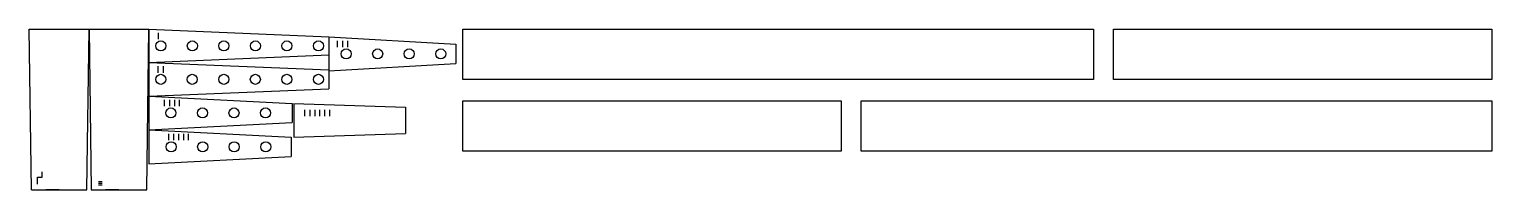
# Model space of a CAD drawing. Header units: inches. Extents: x 461 to 1041, y 879 to 943.
import ezdxf

# ---------------------------------------------------------------- set-up
doc = ezdxf.new("R2010")
doc.units = ezdxf.units.IN
doc.header["$MEASUREMENT"] = 0

msp = doc.modelspace()

# ---------------------------------------------------------------- linework, layer by layer
for p, q in [((460.94, 942.82), (484.66, 942.82)), ((461.8, 878.95), (460.94, 942.82)), ((483.8, 878.95), (484.66, 942.82)), ((484.66, 942.82), (508.35, 942.82)), ((484.66, 942.82), (485.5, 878.95)), ((507.51, 878.95), (508.35, 942.82)), ((508.35, 942.82), (508.35, 929.52)), ((508.35, 942.82), (579.73, 939.71)), ((511.99, 941.36), (511.99, 938.81)), ((579.73, 939.71), (579.73, 932.63)), ((579.73, 939.71), (579.73, 926.27)), ((579.73, 939.71), (630.05, 936.81)), ((632.83, 922.82), (632.83, 942.82)), ((632.83, 942.82), (882.83, 942.82)), ((882.83, 942.82), (882.83, 922.82)), ((890.72, 922.82), (890.72, 942.82)), ((890.72, 942.82), (1040.72, 942.82)), ((1040.72, 942.82), (1040.72, 922.82)), ((583.06, 938.18), (583.06, 935.63)), ((583.06, 938.18), (583.06, 935.63)), ((585.11, 938.18), (585.11, 935.63)), ((587.09, 938.18), (587.09, 935.63)), ((630.05, 936.81), (630.05, 929.17)), ((508.35, 929.52), (579.73, 932.63)), ((508.35, 929.52), (508.35, 916.22)), ((508.35, 929.52), (579.76, 926.69)), ((511.96, 928.06), (511.96, 925.51)), ((514.01, 928.06), (514.01, 925.51)), ((579.73, 926.27), (630.05, 929.17)), ((579.76, 926.69), (579.76, 919.05)), ((882.83, 922.82), (632.83, 922.82)), ((1040.72, 922.82), (890.72, 922.82)), ((508.35, 916.22), (579.76, 919.05)), ((508.35, 916.22), (508.35, 902.79)), ((508.35, 916.22), (565.22, 913.32)), ((514.46, 914.69), (514.46, 912.15)), ((516.51, 914.69), (516.51, 912.15)), ((518.49, 914.69), (518.49, 912.15)), ((520.39, 914.69), (520.39, 912.15)), ((565.22, 913.32), (565.22, 905.69)), ((565.88, 913.29), (565.88, 899.83)), ((565.88, 913.29), (610.09, 911.75)), ((570.09, 910.8), (570.09, 908.25)), ((572.14, 910.8), (572.14, 908.25)), ((574.12, 910.8), (574.12, 908.25)), ((576.02, 910.8), (576.02, 908.25)), ((577.93, 910.8), (577.93, 908.25)), ((579.98, 910.8), (579.98, 908.25)), ((610.09, 911.75), (610.09, 901.36)), ((632.83, 894.38), (632.83, 914.38)), ((632.83, 914.38), (782.83, 914.38)), ((782.83, 914.38), (782.83, 894.38)), ((790.72, 894.38), (790.72, 914.38)), ((790.72, 914.38), (1040.72, 914.38)), ((1040.72, 914.38), (1040.72, 894.38)), ((508.35, 902.79), (565.22, 905.69)), ((508.35, 902.79), (508.35, 889.33)), ((508.35, 902.79), (564.83, 899.88)), ((516.09, 901.25), (516.09, 898.7)), ((518.14, 901.25), (518.14, 898.7)), ((520.12, 901.25), (520.12, 898.7)), ((522.03, 901.25), (522.03, 898.7)), ((523.94, 901.25), (523.94, 898.7)), ((564.83, 899.88), (564.83, 892.24)), ((565.88, 899.83), (610.09, 901.36)), ((782.83, 894.38), (632.83, 894.38)), ((1040.72, 894.38), (790.72, 894.38)), ((508.35, 889.33), (564.83, 892.24)), ((464.17, 881.21), (464.17, 883.97)), ((464.17, 883.97), (466.08, 883.97)), ((466.08, 883.97), (466.08, 886.08)), ((488.44, 882.3), (489.79, 882.3)), ((488.44, 881.61), (489.79, 881.61)), ((461.8, 878.95), (483.8, 878.95)), ((472.8, 878.95), (467.5, 878.95)), ((485.5, 878.95), (507.51, 878.95)), ((488.44, 880.93), (489.79, 880.93)), ((496.51, 878.95), (491.21, 878.95))]:
    msp.add_line(p, q)
for centre in [(513.1, 936.17), (525.6, 936.17), (538.1, 936.17), (550.6, 936.17), (563.1, 936.17), (575.6, 936.17), (586.56, 932.99), (599.06, 932.99), (611.56, 932.99), (624.06, 932.99), (513.07, 922.87), (525.57, 922.87), (538.07, 922.87), (550.57, 922.87), (563.07, 922.87), (575.57, 922.87), (517.11, 909.51), (529.61, 909.51), (542.11, 909.51), (554.61, 909.51), (517.2, 896.06), (529.7, 896.06), (542.2, 896.06), (554.7, 896.06)]:
    msp.add_circle(centre, 2)

doc.saveas('drawing.dxf')
